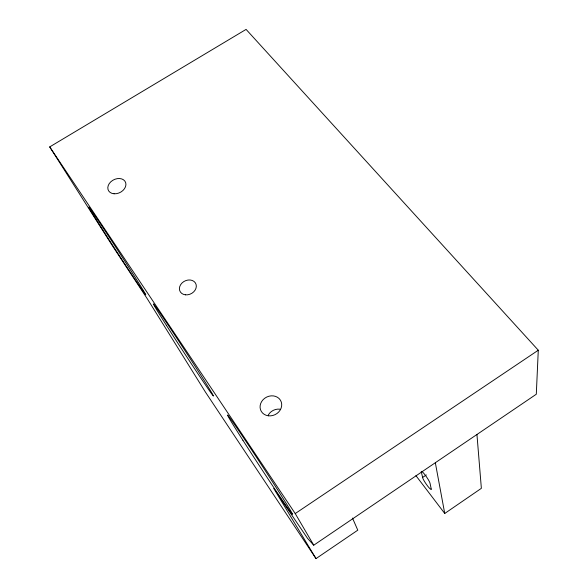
<?xml version="1.0" encoding="UTF-8"?>
<svg xmlns="http://www.w3.org/2000/svg" width="588" height="588" viewBox="0 0 588 588"><rect width="100%" height="100%" fill="white"/><g stroke="black" fill="none" stroke-linecap="round" stroke-linejoin="round"><path stroke-width="0.88" d="M316.006 558.6L205.396 392.02L147.279 298.755L112.771 246.343L49.715 146.904L246.085 29.4L538.285 350.22L536.3 394.232L313.749 545.201L307.59 538.424L273.692 488.371L316.006 558.6L357.783 530.17L352.491 518.065M415.929 475.648L444.741 513.471L481.366 488.327L476.956 434.583M422.551 477.493L426.329 474.928M313.749 545.201L295.227 513.559L538.285 350.22M49.715 146.904L295.227 513.559M435.348 462.83L444.741 513.471M268.26 415.047A10.79 9.548 -27.2 0 1 279.954 409.189M431.261 489.142L431.188 489.275A7.534 1.095 55.5 0 1 427.432 485.776A7.534 1.095 55.5 0 1 422.853 478.375L421.405 472.37A7.688 1.132 55.5 0 1 425.124 474.979A7.688 1.132 55.5 0 1 430.144 483.784L431.261 489.142M166.353 325.238A54.853 0.941 56.9 0 0 213.282 395.915A54.853 0.941 56.9 0 0 170.652 328.846A54.853 0.941 56.9 0 0 166.353 325.238M185.551 294.838A8.776 7.085 -26.8 0 0 196.069 284.386A8.776 7.085 -26.8 0 0 181.979 283.026A8.776 7.085 -26.8 0 0 185.551 294.838M114.079 193.775A9.504 7.107 -26.7 0 0 125.736 182.868A9.504 7.107 -26.7 0 0 110.779 181.817A9.504 7.107 -26.7 0 0 114.079 193.775M268.363 415.797A11.091 9.739 -26.9 0 0 281.277 402.016A11.091 9.739 -26.9 0 0 263.042 399.744A11.091 9.739 -26.9 0 0 268.363 415.797M102.349 229.276A52.369 0.808 57 0 0 145.751 294.845A52.369 0.808 57 0 0 103.606 228.644A52.369 0.808 57 0 0 102.349 229.276M242.903 440.265A59.344 1.11 56.8 0 0 292.559 514.316A59.344 1.11 56.8 0 0 244.667 439.449A59.344 1.11 56.8 0 0 242.903 440.265"/></g></svg>
